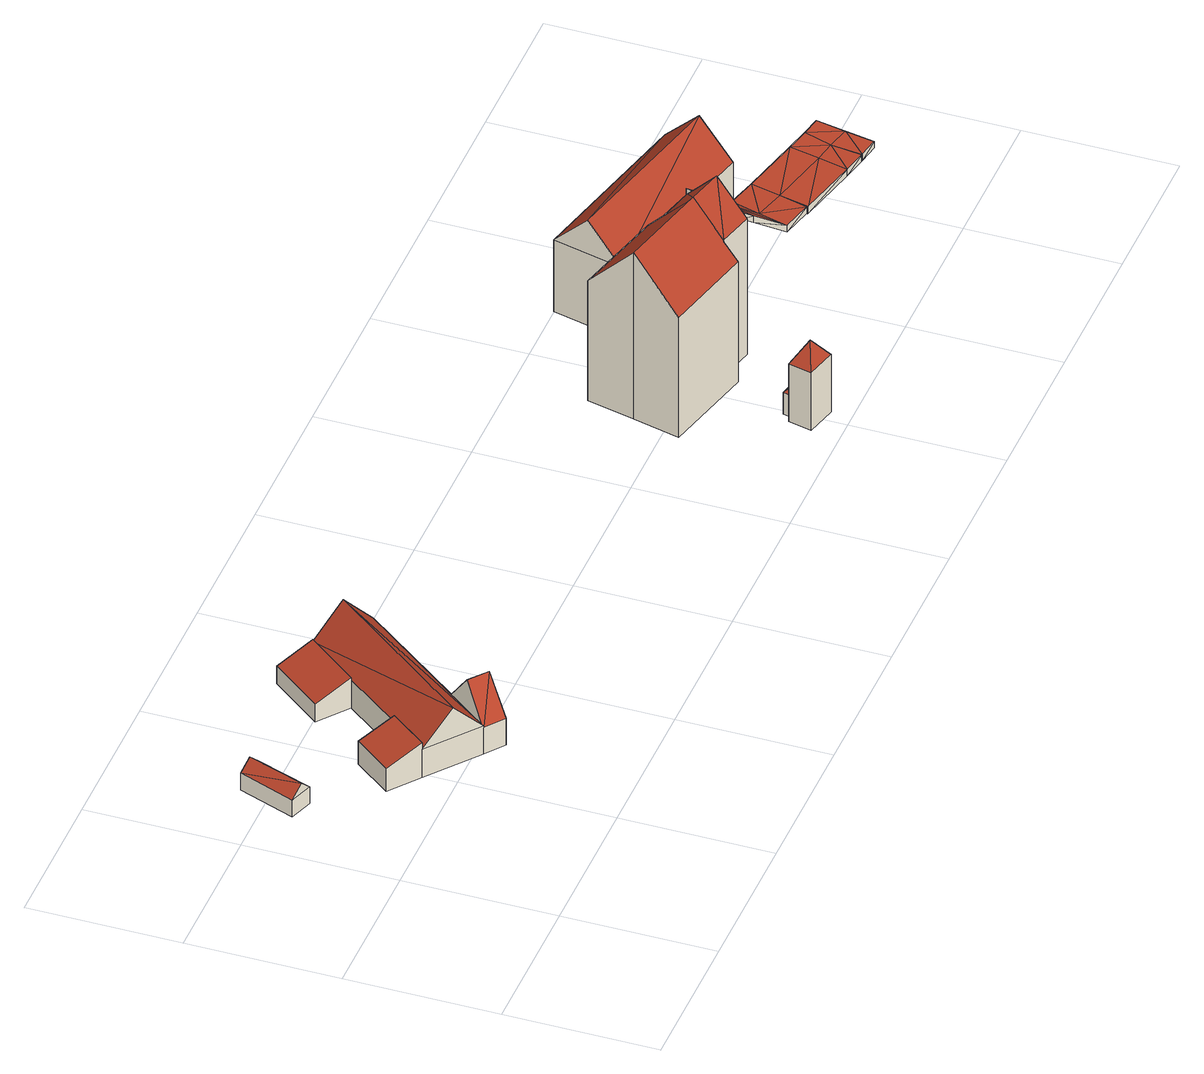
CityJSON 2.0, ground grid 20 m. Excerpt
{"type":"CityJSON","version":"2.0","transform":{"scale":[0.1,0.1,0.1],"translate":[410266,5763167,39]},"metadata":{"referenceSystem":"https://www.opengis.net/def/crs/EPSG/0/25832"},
"CityObjects":{
"building1":{"type":"Building","attributes":{"Gemeindeschluessel":"05515000","Geometrietyp2DReferenz":"3000","function":"31001_1310","roofType":"3100","measuredHeight":3.97},"geometry":[{"type":"Solid","lod":"2","boundaries":[[[[0,1,2,3]],[[4,5,1,0]],[[6,7,5,4]],[[3,2,7,6]],[[0,8,4]],[[6,9,3]],[[9,8,0]],[[0,3,9]],[[6,4,8]],[[8,9,6]],[[1,5,7,2]]]],"semantics":{"surfaces":[{"type":"WallSurface"},{"type":"RoofSurface"},{"type":"GroundSurface"}],"values":[[0,0,0,0,0,0,1,1,1,1,2]]}}]},
"building2":{"type":"Building","attributes":{"Gemeindeschluessel":"05515000","Geometrietyp2DReferenz":"3000","function":"31001_1000"},"address":[{"country":"Germany","locality":"Münster","thoroughfareNumber":"94","thoroughfareName":"Havichhorster Mühle"},{"country":"Germany","locality":"Münster","thoroughfareNumber":"96","thoroughfareName":"Havichhorster Mühle"}],"children":["building2-1","building2-2","building2-3","building2-4"]},
"building2-1":{"type":"BuildingPart","attributes":{"roofType":"2100","measuredHeight":4.46},"parents":["building2"],"geometry":[{"type":"Solid","lod":"2","boundaries":[[[[10,11,12,13,14]],[[15,16,17,18,19]],[[14,13,16,15]],[[19,10,14,15]],[[12,17,16,13]],[[11,10,19,18]],[[17,12,11,18]]]],"semantics":{"surfaces":[{"type":"WallSurface"},{"type":"RoofSurface"},{"type":"GroundSurface"},{"type":"ClosureSurface"}],"values":[[0,0,0,1,2,0,3]]}}]},
"building2-2":{"type":"BuildingPart","attributes":{"roofType":"3100","measuredHeight":8.69},"parents":["building2"],"geometry":[{"type":"Solid","lod":"2","boundaries":[[[[20,21,22,23]],[[24,25,21,20]],[[26,27,25,24]],[[20,28,24]],[[29,28,20]],[[20,23,30,29]],[[28,29,31,26]],[[26,24,28]],[[21,25,27,22]],[[27,26,23,22]],[[30,31,29]],[[30,23,26,31]]]],"semantics":{"surfaces":[{"type":"WallSurface"},{"type":"RoofSurface"},{"type":"GroundSurface"},{"type":"ClosureSurface"}],"values":[[0,0,0,0,1,1,1,1,2,3,0,3]]}}]},
"building2-3":{"type":"BuildingPart","attributes":{"roofType":"3100","measuredHeight":8.65},"parents":["building2"],"geometry":[{"type":"Solid","lod":"2","boundaries":[[[[32,33,27,26,34]],[[18,17,35,36]],[[37,38,12,11]],[[39,23,22,38,37]],[[34,31,30,39,37,40]],[[41,34,40]],[[40,11,41]],[[18,36,32,41,11]],[[40,37,11]],[[41,32,34]],[[27,33,35,17,12,38,22]],[[31,34,26]],[[39,30,23]],[[27,22,23,26]],[[23,30,31,26]],[[33,32,36,35]],[[17,18,11,12]]]],"semantics":{"surfaces":[{"type":"WallSurface"},{"type":"RoofSurface"},{"type":"GroundSurface"},{"type":"ClosureSurface"}],"values":[[0,0,0,0,1,1,1,1,0,0,2,0,0,3,3,3,3]]}}]},
"building2-4":{"type":"BuildingPart","attributes":{"roofType":"2100","measuredHeight":5.19},"parents":["building2"],"geometry":[{"type":"Solid","lod":"2","boundaries":[[[[42,36,35,43,44]],[[45,46,33,32,47]],[[44,43,46,45]],[[47,42,44,45]],[[35,33,46,43]],[[36,42,47,32]],[[33,35,36,32]]]],"semantics":{"surfaces":[{"type":"WallSurface"},{"type":"RoofSurface"},{"type":"GroundSurface"},{"type":"ClosureSurface"}],"values":[[0,0,0,1,2,0,3]]}}]},
"building3":{"type":"Building","attributes":{"Gemeindeschluessel":"05515000","Geometrietyp2DReferenz":"3000","function":"31001_2500"},"address":[{"country":"Germany","locality":"Münster","thoroughfareNumber":"98a","thoroughfareName":"Havichhorster Mühle"}],"children":["building3-1","building3-2"]},
"building3-1":{"type":"BuildingPart","attributes":{"roofType":"4000","measuredHeight":11.48},"parents":["building3"],"geometry":[{"type":"Solid","lod":"2","boundaries":[[[[48,49,50,51]],[[52,53,49,48]],[[54,55,53,52]],[[56,55,54]],[[57,58,59]],[[60,61,57,59]],[[51,50,61,60]],[[59,54,52,62,60]],[[60,62,51]],[[51,62,48]],[[48,62,52]],[[49,53,55,57,61,50]],[[63,56,54,59,58]],[[57,55,56,58]],[[56,63,58]]]],"semantics":{"surfaces":[{"type":"WallSurface"},{"type":"RoofSurface"},{"type":"GroundSurface"},{"type":"ClosureSurface"}],"values":[[0,0,0,0,0,0,0,1,1,1,1,2,0,3,3]]}}]},
"building3-2":{"type":"BuildingPart","attributes":{"roofType":"5000","measuredHeight":4.53},"parents":["building3"],"geometry":[{"type":"Solid","lod":"2","boundaries":[[[[64,65,55,56]],[[66,67,65,64]],[[58,57,67,66]],[[64,68,66]],[[63,68,64]],[[64,56,63]],[[58,66,68]],[[68,63,58]],[[65,67,57,55]],[[57,58,56,55]],[[58,63,56]]]],"semantics":{"surfaces":[{"type":"WallSurface"},{"type":"RoofSurface"},{"type":"GroundSurface"},{"type":"ClosureSurface"}],"values":[[0,0,0,1,1,1,1,1,2,3,3]]}}]},
"building4":{"type":"Building","attributes":{"Gemeindeschluessel":"05515000","Geometrietyp2DReferenz":"3000","function":"31001_2700"},"children":["building4-1","building4-2"]},
"building4-1":{"type":"BuildingPart","attributes":{"roofType":"3100","measuredHeight":24.86},"parents":["building4"],"geometry":[{"type":"Solid","lod":"2","boundaries":[[[[69,70,71,72]],[[73,74,70,69]],[[75,76,74,73]],[[77,78,76,75]],[[79,80,78,77]],[[81,82,83,84]],[[72,71,82,81]],[[85,86,79,77,75,73,87]],[[69,72,81,84,88,87,73]],[[70,74,76,78,80,89,90,83,82,71]],[[80,79,86,89]],[[89,86,91,90]],[[86,85,87,91]],[[91,88,84,83,90]],[[91,87,88]]]],"semantics":{"surfaces":[{"type":"WallSurface"},{"type":"RoofSurface"},{"type":"GroundSurface"},{"type":"ClosureSurface"}],"values":[[0,0,0,0,0,0,0,1,1,2,3,3,3,3,3]]}}]},
"building4-2":{"type":"BuildingPart","attributes":{"roofType":"3100","measuredHeight":24.87},"parents":["building4"],"geometry":[{"type":"Solid","lod":"2","boundaries":[[[[92,93,80,79]],[[94,95,93,92]],[[88,84,83,95,94]],[[87,96,92]],[[92,79,86,85,87]],[[96,87,88]],[[88,94,96]],[[96,94,92]],[[93,95,83,90,89,80]],[[90,91,86,89]],[[83,84,88,91,90]],[[80,89,86,79]],[[91,87,85,86]],[[87,91,88]]]],"semantics":{"surfaces":[{"type":"WallSurface"},{"type":"RoofSurface"},{"type":"GroundSurface"},{"type":"ClosureSurface"}],"values":[[0,0,0,1,1,1,1,0,2,3,3,3,3,3]]}}]},
"building5":{"type":"Building","attributes":{"name":"Havichhorster Mühle","Gemeindeschluessel":"05515000","Geometrietyp2DReferenz":"3000","function":"31001_2000","roofType":"3100","measuredHeight":15.77},"address":[{"country":"Germany","locality":"Münster","thoroughfareNumber":"98","thoroughfareName":"Havichhorster Mühle"}],"geometry":[{"type":"Solid","lod":"2","boundaries":[[[[97,98,99,100]],[[101,102,98,97]],[[103,104,102,101]],[[100,99,104,103]],[[97,105,101]],[[103,106,100]],[[106,105,97]],[[97,100,106]],[[105,106,103]],[[103,101,105]],[[98,102,104,99]]]],"semantics":{"surfaces":[{"type":"WallSurface"},{"type":"RoofSurface"},{"type":"GroundSurface"}],"values":[[0,0,0,0,0,0,1,1,1,1,2]]}}]},
"building6":{"type":"Building","attributes":{"Geometrietyp2DReferenz":"2000","Gemeindeschluessel":"05515000","function":"53001_1800","roofType":"9999","measuredHeight":1},"geometry":[{"type":"Solid","lod":"2","boundaries":[[[[107,108,109]],[[108,110,109]],[[111,112,107]],[[112,108,107]],[[113,114,111]],[[114,112,111]],[[115,116,113]],[[116,114,113]],[[117,118,115]],[[118,116,115]],[[119,120,117]],[[120,118,117]],[[121,122,119]],[[122,120,119]],[[123,124,121]],[[124,122,121]],[[125,126,123]],[[126,124,123]],[[127,128,125]],[[128,126,125]],[[129,130,127]],[[130,128,127]],[[131,132,129]],[[132,130,129]],[[133,134,131]],[[134,132,131]],[[135,136,133]],[[136,134,133]],[[137,138,135]],[[138,136,135]],[[139,140,137]],[[140,138,137]],[[141,142,139]],[[142,140,139]],[[143,144,141]],[[144,142,141]],[[109,110,143]],[[110,144,143]],[[110,108,112]],[[110,112,145]],[[145,112,114]],[[145,114,146]],[[146,114,116]],[[146,116,147]],[[147,116,118]],[[147,118,148]],[[148,118,149]],[[149,118,120]],[[149,120,124]],[[124,120,122]],[[144,110,145]],[[144,145,142]],[[142,145,140]],[[140,145,146]],[[140,146,138]],[[138,146,147]],[[138,147,136]],[[136,147,134]],[[134,147,148]],[[134,148,132]],[[132,148,149]],[[132,149,130]],[[130,149,128]],[[128,149,124]],[[128,124,126]],[[109,111,107]],[[109,150,111]],[[150,113,111]],[[150,151,113]],[[151,115,113]],[[151,152,115]],[[152,117,115]],[[152,153,117]],[[153,154,117]],[[154,119,117]],[[154,123,119]],[[123,121,119]],[[143,150,109]],[[143,141,150]],[[141,139,150]],[[139,151,150]],[[139,137,151]],[[137,152,151]],[[137,135,152]],[[135,133,152]],[[133,153,152]],[[133,131,153]],[[131,154,153]],[[131,129,154]],[[129,127,154]],[[127,123,154]],[[127,125,123]]]],"semantics":{"surfaces":[{"type":"WallSurface"},{"type":"GroundSurface"},{"type":"RoofSurface"}],"values":[[0,0,0,0,0,0,0,0,0,0,0,0,0,0,0,0,0,0,0,0,0,0,0,0,0,0,0,0,0,0,0,0,0,0,0,0,0,0,1,1,1,1,1,1,1,1,1,1,1,1,1,1,1,1,1,1,1,1,1,1,1,1,1,1,1,2,2,2,2,2,2,2,2,2,2,2,2,2,2,2,2,2,2,2,2,2,2,2,2,2,2,2]]}}]}
},
"vertices":[
[29,411,87],[29,411,62],[1,336,62],[1,336,87],[59,400,87],[59,400,62],[32,325,87],[32,325,62],[44,405,102],[17,330,102],
[280,411,103],[280,411,100],[280,411,58],[240,442,58],[240,442,84],[186,374,84],[186,374,58],[226,343,58],[226,343,100],[226,343,103],
[266,205,98],[266,205,58],[241,224,58],[241,224,98],[221,147,98],[221,147,58],[196,166,98],[196,166,58],[243,176,145],[219,195,145],[240,223,100],[197,168,100],
[129,219,100],[129,219,58],[196,166,100],[167,268,58],[167,268,100],[346,359,100],[346,359,58],[241,224,100],[313,385,145],[162,192,145],
[167,268,110],[128,299,58],[128,299,92],[89,250,92],[89,250,58],[129,219,110],
[918,16,138],[918,16,52],[959,6,52],[959,6,138],[925,47,138],[925,47,52],[933,45,138],[933,45,52],[933,45,84],[960,39,52],[960,39,84],[960,39,138],[967,37,138],[967,37,52],[942,26,167],[946,42,97],
[936,58,84],[936,58,52],[962,52,84],[962,52,52],[946,43,97],
[853,159,230],[853,159,51],[977,129,51],[977,129,231],[868,221,300],[868,221,51],[883,284,230],[883,284,51],[1007,253,231],[1007,253,51],[1003,232,254],[1003,232,51],[981,149,253],[981,149,51],[982,149,51],[982,149,253],[994,199,290],[1002,232,254],[992,191,300],[982,149,254],[1002,232,51],[992,191,51],[992,191,254],
[1051,220,254],[1051,220,51],[1030,137,254],[1030,137,51],[1040,179,300],
[1322,346,110],[1322,346,3],[1087,401,3],[1087,401,110],[1299,252,110],[1299,252,3],[1065,308,110],[1065,308,3],[1310,299,160],[1076,354,160],
[1207,278,132],[1207,278,122],[1197,239,132],[1197,239,122],[1231,271,111],[1231,271,101],[1297,253,53],[1297,253,43],[1336,243,53],[1336,243,43],[1418,224,53],[1418,224,43],[1450,217,53],[1450,217,43],[1477,212,53],[1477,212,43],[1469,173,53],[1469,173,43],[1462,134,53],[1462,134,43],[1434,139,53],[1434,139,43],[1433,139,53],[1433,139,43],[1401,146,53],[1401,146,43],[1318,165,53],[1318,165,43],[1317,165,53],[1317,165,43],[1317,166,53],[1317,166,43],[1276,176,53],[1276,176,43],[1210,194,111],[1210,194,101],[1186,201,132],[1186,201,122],[1220,233,101],[1286,215,43],[1327,204,43],[1410,185,43],[1438,180,43],[1220,233,111],[1286,215,53],[1327,204,53],[1410,185,53],[1438,180,53]
]}
